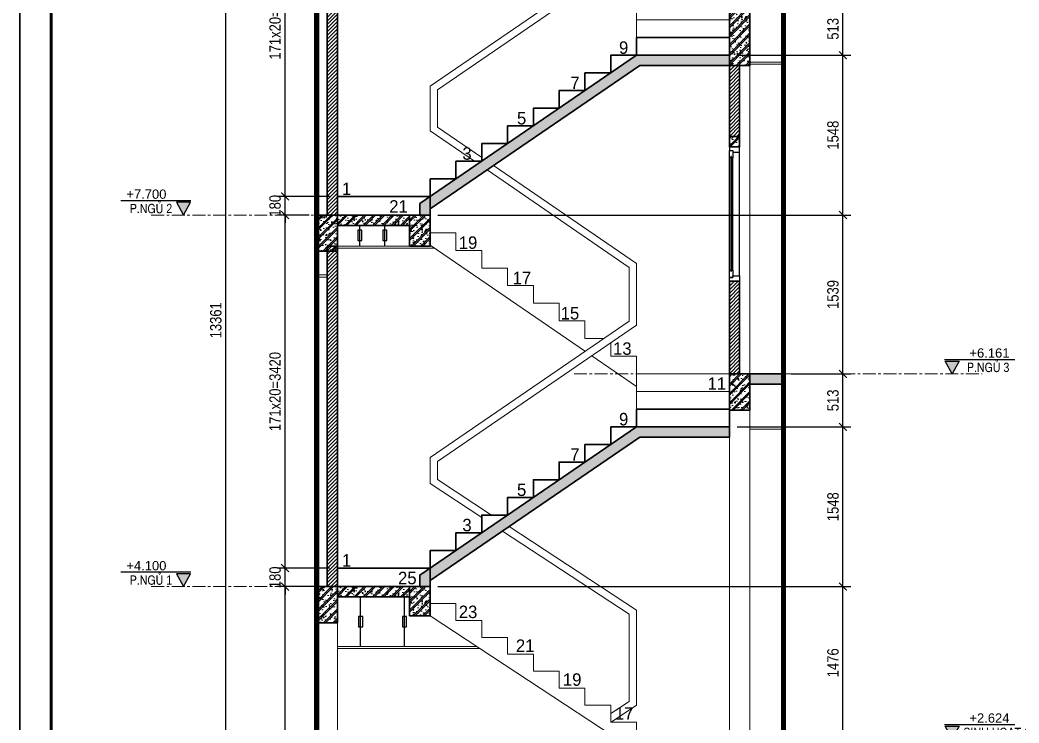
# Model space of a CAD drawing. Header units: inches. Extents: x 236662 to 497023, y -248575 to 81795.
# Drawn here: x 282445 to 292130, y -175732 to -168920 of the extents above; entities that cross this region are included whole.
import ezdxf
from ezdxf.enums import TextEntityAlignment as Align
from ezdxf.xclip import XClip

# ---------------------------------------------------------------- set-up
doc = ezdxf.new("R2010")
doc.units = ezdxf.units.IN
doc.header["$LTSCALE"] = 10
doc.header["$MEASUREMENT"] = 0
doc.linetypes.add('ACAD_ISO02W100', pattern=[15, 12, -3])
doc.linetypes.add('CENTER', pattern=[2, 1.25, -0.25, 0.25, -0.25])
for name, color, linetype, lineweight in [('02. HP_BE TONG', 1, 'Continuous', 35), ('03. HP_TUONG', 2, 'Continuous', 35), ('05. HP_TRUC', 251, 'CENTER', 5), ('06. HP_THAY 1', 134, 'Continuous', 15), ('06. HP_THAY 2', 147, 'Continuous', 13), ('09_HP_HATCH', 8, 'Continuous', 5), ('GHICHU', 7, 'Continuous', 9)]:
    doc.layers.add(name, color=color, linetype=linetype, lineweight=lineweight)
for name, color, linetype in [('04. HP_CUA', 153, 'Continuous'), ('07. HP_KY HIEU', 43, 'Continuous'), ('08. HP_DIM', 118, 'Continuous')]:
    doc.layers.add(name, color=color, linetype=linetype)
doc.layers.add('Tpl_Bound', color=1, linetype='Continuous', plot=False)
doc.styles.add('AVO', font='VAVOB.TTF')
doc.styles.add('BIM STANDARDS', font='VAVOB.TTF')
doc.styles.add('text2', font='VHELVCN.TTF')
doc.styles.add('VN-HELVE', font='VHELVEN.TTF')
doc.dimstyles.new('AL-100 (1-50)', dxfattribs={"dimscale": 0.5, "dimtxt": 220, "dimasz": 150, "dimexe": 150, "dimexo": 150, "dimgap": 80, "dimtad": 1, "dimdec": 0, "dimzin": 9, "dimtxsty": 'text2', "dimblk": 'ARCHTICK', "dimcen": 1, "dimdle": 150, "dimclrd": 256, "dimclre": 256, "dimclrt": 7, "dimadec": 0, "dimazin": 0, "dimtfac": 1, "dimtdec": 0, "dimtix": 1, "dimtmove": 2, "dimatfit": 3, "dimldrblk": 'ARCHTICK', "dimfxl": 1, "dimtolj": 1, "dimtzin": 0, "dimlwd": -1, "dimlwe": -1, "dimarcsym": 0})
pattern_1 = [(50, (-306918.48, 129359.265), (107.589027, -9.41282), [11.25, -123.75]), (355, (-306918.48, 129359.27), (-20.8127, 112.82882), [9, -99]), (100.4514, (-306909.52, 129358.48), (86.776407, 103.41593), [9.56103, -105.171317]), (46.1842, (-306918.48, 129389.27), (160.086157, -24.82785), [16.875, -185.625]), (96.6356, (-306905.14, 129387.2), (140.199406, 146.11768), [14.34154, -157.75695]), (351.1842, (-306918.48, 129389.27), (140.19929, 146.11779), [13.5, -148.5]), (21, (-306903.48, 129381.765), (89.536058, -60.392834), [11.25, -123.75]), (326, (-306903.48, 129381.77), (36.4973, 108.772507), [9, -99]), (71.4514, (-306896.02, 129376.73), (126.033394, 48.379575), [9.56103, -105.171317]), (37.5, (-306918.48, 129359.265), (1.8239783, 49.934078), [0, -97.8, 0, -100.5, 0, -99.375]), (7.5, (-306918.48, 129359.265), (39.460431, 59.161757), [0, -57.3, 0, -95.55, 0, -37.875]), (327.5, (-306951.93, 129359.265), (80.0733654, -3.383231), [0, -37.5, 0, -117, 0, -155.25]), (317.5, (-306966.93, 129359.265), (87.477925, 15.015747), [0, -48.75, 0, -77.7, 0, -110.25]), (45, (-306918.48, 129359.265), (-45.078057, 45.078057), []), (45, (-306918.48, 129377.64), (-45.078057, 45.078057), [])]

# ---------------------------------------------------------------- blocks, each defined once
blk = doc.blocks.new('KHUNG TEN A-3')
at = {"layer": '02. HP_BE TONG', "color": 1, "const_width": 0.5}
blk.add_lwpolyline([(15, 5), (415, 5), (415, 292), (15, 292)], close=True, dxfattribs=at)
at = {"layer": '06. HP_THAY 1'}
blk.add_lwpolyline([(0, 297), (420, 297), (420, 0), (0, 0)], close=True, dxfattribs=at)
at = {"layer": 'Defpoints'}
blk.add_lwpolyline([(0, 0), (420, 0), (420, 297), (0, 297)], close=True, dxfattribs=at)
blk = doc.blocks.new('ÁDASDASDWD')
at = {"layer": '09_HP_HATCH'}
h = blk.add_hatch(dxfattribs=at)
h.set_pattern_fill('CHAU-01', color=256, scale=15, pattern_type=2)
h.set_pattern_definition([(50, (-55376.965, -37444.2), (107.58903, -9.41282), [11.25, -123.75]), (355, (-55376.97, -37444.2), (-20.8127, 112.82882), [9, -99]), (100.4514, (-55368, -37444.99), (86.7764, 103.41593), [9.56103, -105.17132]), (46.1842, (-55376.97, -37414.2), (160.08616, -24.82785), [16.875, -185.625]), (96.6356, (-55363.62, -37416.27), (140.1994, 146.11768), [14.34154, -157.75695]), (351.1842, (-55376.97, -37414.2), (140.1993, 146.1178), [13.5, -148.5]), (21, (-55361.965, -37421.7), (89.53606, -60.39283), [11.25, -123.75]), (326, (-55361.97, -37421.7), (36.4973, 108.7725), [9, -99]), (71.4514, (-55354.5, -37426.73), (126.0334, 48.37957), [9.56103, -105.17132]), (37.5, (-55376.965, -37444.2), (1.823978, 49.934078), [0, -97.8, 0, -100.5, 0, -99.375]), (7.5, (-55376.965, -37444.2), (39.46043, 59.161757), [0, -57.3, 0, -95.55, 0, -37.875]), (327.5, (-55410.415, -37444.2), (80.073365, -3.38323), [0, -37.5, 0, -117, 0, -155.25]), (317.5, (-55425.415, -37444.2), (87.477925, 15.01575), [0, -48.75, 0, -77.7, 0, -110.25]), (45, (-55376.965, -37444.2), (-45.07806, 45.07806), []), (45, (-55376.965, -37425.827), (-45.07806, 45.07806), [])])
h.paths.add_polyline_path([(-100, -350), (100, -350), (100, 0), (-100, 0)])
at = {"layer": '02. HP_BE TONG'}
blk.add_lwpolyline([(-100, -350), (100, -350), (100, 0), (-100, 0)], close=True, dxfattribs=at)
blk = doc.blocks.new('*U333')
for p, q in [((0, 50), (0, 1250)), ((65, 105), (65, 1195)), ((100, 105), (100, 1195))]:
    blk.add_line(p, q)
for points in [[(65, 1250), (0, 1250), (0, 1300), (100, 1300), (100, 1265), (65, 1265)], [(65, 1265), (65, 1195), (78.5, 1195), (78.5, 1205), (86.5, 1205), (86.5, 1195), (100, 1195), (100, 1265)], [(78.5, 95), (78.5, 105), (65, 105), (65, 35), (100, 35), (100, 105), (86.5, 105), (86.5, 95)], [(65, 50), (0, 50), (0, 0), (100, 0), (100, 35), (65, 35)]]:
    blk.add_lwpolyline(points, close=True)
at = {"color": 8}
blk.add_lwpolyline([(86.5, 95), (78.5, 95), (78.5, 1205), (86.5, 1205)], close=True, dxfattribs=at)
blk = doc.blocks.new('MATCAT 1-1')
at = {"layer": '09_HP_HATCH'}
h = blk.add_hatch(dxfattribs=at)
h.set_pattern_fill('ANSI31', color=8, scale=200)
h.paths.add_polyline_path([(-10900, 11150), (-11000, 11150), (-11000, 7900), (-10900, 7900)])
h.paths.add_polyline_path([(-9400, 11150), (-9500, 11150), (-9500, 7900), (-9400, 7900)])
h.paths.add_polyline_path([(-10900, 7550), (-11000, 7550), (-11000, 4300), (-10900, 4300)])
h.paths.add_polyline_path([(-9400, 7600), (-9500, 7600), (-9500, 4300), (-9400, 4300)])
h = blk.add_hatch(dxfattribs=at)
h.set_pattern_fill('CHAU-01', color=256, scale=15, pattern_type=2)
h.set_pattern_definition([(50, (-60876.965, -27483.2), (107.58903, -9.41282), [11.25, -123.75]), (355, (-60876.97, -27483.2), (-20.8127, 112.82882), [9, -99]), (100.4514, (-60868, -27483.99), (86.7764, 103.41593), [9.56103, -105.17132]), (46.1842, (-60876.97, -27453.2), (160.08616, -24.82785), [16.875, -185.625]), (96.6356, (-60863.62, -27455.27), (140.1994, 146.11768), [14.34154, -157.75695]), (351.1842, (-60876.97, -27453.2), (140.1993, 146.1178), [13.5, -148.5]), (21, (-60861.965, -27460.7), (89.53606, -60.39283), [11.25, -123.75]), (326, (-60861.97, -27460.7), (36.4973, 108.7725), [9, -99]), (71.4514, (-60854.5, -27465.73), (126.0334, 48.37957), [9.56103, -105.17132]), (37.5, (-60876.965, -27483.2), (1.823978, 49.934078), [0, -97.8, 0, -100.5, 0, -99.375]), (7.5, (-60876.965, -27483.2), (39.46043, 59.161757), [0, -57.3, 0, -95.55, 0, -37.875]), (327.5, (-60910.415, -27483.2), (80.073365, -3.38323), [0, -37.5, 0, -117, 0, -155.25]), (317.5, (-60925.415, -27483.2), (87.477925, 15.01575), [0, -48.75, 0, -77.7, 0, -110.25]), (45, (-60876.965, -27483.2), (-45.07806, 45.07806), []), (45, (-60876.965, -27464.827), (-45.07806, 45.07806), [])])
h.paths.add_polyline_path([(-5600, 9348), (-5400, 9348), (-5400, 9961), (-5600, 9961)])
h = blk.add_hatch(dxfattribs=at)
h.set_pattern_fill('ANSI31', color=8, scale=200)
h.paths.add_polyline_path([(-5500, 9348), (-5600, 9348), (-5600, 8661), (-5500, 8661)])
h.paths.add_polyline_path([(-5500, 7261), (-5600, 7261), (-5600, 6361), (-5500, 6361)])
h.paths.add_polyline_path([(-1550, 9611), (-1650, 9611), (-1650, 6361), (-1550, 6361)])
h.paths.add_polyline_path([(0, 9611), (-150, 9611), (-150, 6361), (0, 6361)])
h = blk.add_hatch(dxfattribs=at)
h.set_pattern_fill('CHAU-01', color=256, scale=15, pattern_type=2)
h.set_pattern_definition(pattern_1)
h.paths.add_polyline_path([(-8600, 7900), (-8500, 7900), (-8500, 7958.8), (-6469.1, 9348), (-5600, 9348), (-5600, 9448), (-6500, 9448), (-8600, 8011.6)])
h = blk.add_hatch(dxfattribs=at)
h.set_pattern_fill('CHAU-01', color=256, scale=15, pattern_type=2)
h.set_pattern_definition([(50, (-113405.72, -74502.87), (107.58903, -9.41282), [11.25, -123.75]), (355, (-113405.72, -74502.87), (-20.8127, 112.82882), [9, -99]), (100.4514, (-113396.76, -74503.66), (86.77641, 103.41593), [9.56103, -105.17132]), (46.1842, (-113405.72, -74472.87), (160.08616, -24.82785), [16.875, -185.625]), (96.6356, (-113392.38, -74474.94), (140.1994, 146.11768), [14.34154, -157.75695]), (351.1842, (-113405.72, -74472.87), (140.1993, 146.1178), [13.5, -148.5]), (21, (-113390.72, -74480.37), (89.53606, -60.392834), [11.25, -123.75]), (326, (-113390.72, -74480.37), (36.4973, 108.77251), [9, -99]), (71.4514, (-113383.26, -74485.41), (126.033394, 48.379575), [9.56103, -105.17132]), (37.5, (-113405.72, -74502.873), (1.823978, 49.934078), [0, -97.8, 0, -100.5, 0, -99.375]), (7.5, (-113405.72, -74502.873), (39.46043, 59.161757), [0, -57.3, 0, -95.55, 0, -37.875]), (327.5, (-113439.17, -74502.873), (80.073365, -3.383231), [0, -37.5, 0, -117, 0, -155.25]), (317.5, (-113454.17, -74502.87), (87.477925, 15.015747), [0, -48.75, 0, -77.7, 0, -110.25]), (45, (-113405.72, -74502.87), (-45.078057, 45.078057), []), (45, (-113405.72, -74484.5), (-45.078057, 45.078057), [])])
h.paths.add_polyline_path([(-5500, 8661), (-5500, 8561), (-5600, 8561), (-5600, 8661)])
h = blk.add_hatch(dxfattribs=at)
h.set_pattern_fill('CHAU-01', color=256, scale=15, pattern_type=2)
h.set_pattern_definition([(50, (-149686.48, -71041.05), (107.589027, -9.41282), [11.25, -123.75]), (355, (-149686.48, -71041.05), (-20.8127, 112.82882), [9, -99]), (100.4514, (-149677.52, -71041.83), (86.77641, 103.41593), [9.56103, -105.17132]), (46.1842, (-149686.48, -71011.05), (160.08616, -24.82785), [16.875, -185.625]), (96.6356, (-149673.14, -71013.12), (140.1994, 146.11768), [14.34154, -157.75695]), (351.1842, (-149686.48, -71011.05), (140.1993, 146.11779), [13.5, -148.5]), (21, (-149671.48, -71018.55), (89.53606, -60.392834), [11.25, -123.75]), (326, (-149671.48, -71018.55), (36.4973, 108.77251), [9, -99]), (71.4514, (-149664.02, -71023.58), (126.033394, 48.379575), [9.56103, -105.17132]), (37.5, (-149686.483, -71041.05), (1.823978, 49.934078), [0, -97.8, 0, -100.5, 0, -99.375]), (7.5, (-149686.483, -71041.05), (39.46043, 59.161757), [0, -57.3, 0, -95.55, 0, -37.875]), (327.5, (-149719.933, -71041.05), (80.073365, -3.383231), [0, -37.5, 0, -117, 0, -155.25]), (317.5, (-149734.93, -71041.05), (87.477925, 15.015747), [0, -48.75, 0, -77.7, 0, -110.25]), (45, (-149686.483, -71041.05), (-45.078057, 45.078057), []), (45, (-149686.483, -71022.674), (-45.078057, 45.078057), [])])
h.paths.add_polyline_path([(-9400, 7900), (-9400, 7800), (-8700, 7800), (-8700, 7900)])
h = blk.add_hatch(dxfattribs=at)
h.set_pattern_fill('CHAU-01', color=256, scale=15, pattern_type=2)
h.set_pattern_definition([(50, (-63976.965, -29544.2), (107.58903, -9.41282), [11.25, -123.75]), (355, (-63976.97, -29544.2), (-20.8127, 112.82882), [9, -99]), (100.4514, (-63968, -29544.99), (86.7764, 103.41593), [9.56103, -105.17132]), (46.1842, (-63976.97, -29514.2), (160.08616, -24.82785), [16.875, -185.625]), (96.6356, (-63963.62, -29516.27), (140.1994, 146.11768), [14.34154, -157.75695]), (351.1842, (-63976.97, -29514.2), (140.1993, 146.1178), [13.5, -148.5]), (21, (-63961.965, -29521.7), (89.53606, -60.39283), [11.25, -123.75]), (326, (-63961.97, -29521.7), (36.4973, 108.7725), [9, -99]), (71.4514, (-63954.5, -29526.73), (126.0334, 48.37957), [9.56103, -105.17132]), (37.5, (-63976.965, -29544.2), (1.823978, 49.934078), [0, -97.8, 0, -100.5, 0, -99.375]), (7.5, (-63976.965, -29544.2), (39.46043, 59.161757), [0, -57.3, 0, -95.55, 0, -37.875]), (327.5, (-64010.415, -29544.2), (80.073365, -3.38323), [0, -37.5, 0, -117, 0, -155.25]), (317.5, (-64025.415, -29544.2), (87.477925, 15.01575), [0, -48.75, 0, -77.7, 0, -110.25]), (45, (-63976.965, -29544.2), (-45.07806, 45.07806), []), (45, (-63976.965, -29525.827), (-45.07806, 45.07806), [])])
h.paths.add_polyline_path([(-8700, 7600), (-8500, 7600), (-8500, 7900), (-8700, 7900)])
h = blk.add_hatch(dxfattribs=at)
h.set_pattern_fill('CHAU-01', color=256, scale=15, pattern_type=2)
h.set_pattern_definition([(50, (-150586.48, -71291.05), (107.589027, -9.41282), [11.25, -123.75]), (355, (-150586.48, -71291.05), (-20.8127, 112.82882), [9, -99]), (100.4514, (-150577.52, -71291.83), (86.77641, 103.41593), [9.56103, -105.17132]), (46.1842, (-150586.48, -71261.05), (160.08616, -24.82785), [16.875, -185.625]), (96.6356, (-150573.14, -71263.12), (140.1994, 146.11768), [14.34154, -157.75695]), (351.1842, (-150586.48, -71261.05), (140.1993, 146.11779), [13.5, -148.5]), (21, (-150571.48, -71268.55), (89.53606, -60.392834), [11.25, -123.75]), (326, (-150571.48, -71268.55), (36.4973, 108.77251), [9, -99]), (71.4514, (-150564.02, -71273.58), (126.033394, 48.379575), [9.56103, -105.17132]), (37.5, (-150586.483, -71291.05), (1.823978, 49.934078), [0, -97.8, 0, -100.5, 0, -99.375]), (7.5, (-150586.483, -71291.05), (39.46043, 59.161757), [0, -57.3, 0, -95.55, 0, -37.875]), (327.5, (-150619.933, -71291.05), (80.073365, -3.383231), [0, -37.5, 0, -117, 0, -155.25]), (317.5, (-150634.93, -71291.05), (87.477925, 15.015747), [0, -48.75, 0, -77.7, 0, -110.25]), (45, (-150586.483, -71291.05), (-45.078057, 45.078057), []), (45, (-150586.483, -71272.674), (-45.078057, 45.078057), [])])
h.paths.add_polyline_path([(-10900, 7650), (-10900, 7550), (-9600, 7550), (-9600, 7650)])
h = blk.add_hatch(dxfattribs=at)
h.set_pattern_fill('CHAU-01', color=256, scale=15, pattern_type=2)
h.set_pattern_definition([(50, (0, 0), (107.589, -9.4128), [11.25, -123.75]), (355, (0, 0), (-20.8127, 112.8288), [9, -99]), (100.4514, (8.97, -0.78), (86.7764, 103.4159), [9.561, -105.1713]), (46.1842, (0, 30), (160.0862, -24.8279), [16.875, -185.625]), (96.6356, (13.34, 27.93), (140.1994, 146.1177), [14.3415, -157.757]), (351.1842, (0, 30), (140.1993, 146.1178), [13.5, -148.5]), (21, (15, 22.5), (89.5361, -60.3928), [11.25, -123.75]), (326, (15, 22.5), (36.4973, 108.7725), [9, -99]), (71.4514, (22.46, 17.47), (126.0334, 48.3796), [9.561, -105.1713]), (37.5, (0, 0), (1.82398, 49.93408), [0, -97.8, 0, -100.5, 0, -99.375]), (7.5, (0, 0), (39.46043, 59.16176), [0, -57.3, 0, -95.55, 0, -37.875]), (327.5, (-33.45, 0), (80.07337, -3.38323), [0, -37.5, 0, -117, 0, -155.25]), (317.5, (-48.45, 0), (87.4779, 15.01575), [0, -48.75, 0, -77.7, 0, -110.25]), (45, (0, 0), (-45.07806, 45.07806), []), (45, (0, 18.375), (-45.07806, 45.07806), [])])
h.paths.add_polyline_path([(-5400, 6361), (-5400, 6261), (-1750, 6261), (-1750, 6361)])
h = blk.add_hatch(dxfattribs=at)
h.set_pattern_fill('CHAU-01', color=256, scale=15, pattern_type=2)
h.set_pattern_definition(pattern_1)
h.paths.add_polyline_path([(-8600, 4300), (-8500, 4300), (-8500, 4358.8), (-6469.1, 5748), (-5600, 5748), (-5600, 5848), (-6500, 5848), (-8600, 4411.6)])
h = blk.add_hatch(dxfattribs=at)
h.set_pattern_fill('CHAU-01', color=256, scale=15, pattern_type=2)
h.set_pattern_definition([(50, (-149686.48, -74641.05), (107.589027, -9.41282), [11.25, -123.75]), (355, (-149686.48, -74641.05), (-20.8127, 112.82882), [9, -99]), (100.4514, (-149677.52, -74641.83), (86.77641, 103.41593), [9.56103, -105.17132]), (46.1842, (-149686.48, -74611.05), (160.08616, -24.82785), [16.875, -185.625]), (96.6356, (-149673.14, -74613.12), (140.1994, 146.11768), [14.34154, -157.75695]), (351.1842, (-149686.48, -74611.05), (140.1993, 146.11779), [13.5, -148.5]), (21, (-149671.48, -74618.55), (89.53606, -60.392834), [11.25, -123.75]), (326, (-149671.48, -74618.55), (36.4973, 108.77251), [9, -99]), (71.4514, (-149664.02, -74623.58), (126.033394, 48.379575), [9.56103, -105.17132]), (37.5, (-149686.483, -74641.05), (1.823978, 49.934078), [0, -97.8, 0, -100.5, 0, -99.375]), (7.5, (-149686.483, -74641.05), (39.46043, 59.161757), [0, -57.3, 0, -95.55, 0, -37.875]), (327.5, (-149719.933, -74641.05), (80.073365, -3.383231), [0, -37.5, 0, -117, 0, -155.25]), (317.5, (-149734.93, -74641.05), (87.477925, 15.015747), [0, -48.75, 0, -77.7, 0, -110.25]), (45, (-149686.483, -74641.05), (-45.078057, 45.078057), []), (45, (-149686.483, -74622.674), (-45.078057, 45.078057), [])])
h.paths.add_polyline_path([(-9400, 4300), (-9400, 4200), (-8700, 4200), (-8700, 4300)])
h = blk.add_hatch(dxfattribs=at)
h.set_pattern_fill('CHAU-01', color=256, scale=15, pattern_type=2)
h.set_pattern_definition([(50, (-63976.965, -33144.2), (107.58903, -9.41282), [11.25, -123.75]), (355, (-63976.97, -33144.2), (-20.8127, 112.82882), [9, -99]), (100.4514, (-63968, -33144.99), (86.7764, 103.41593), [9.56103, -105.17132]), (46.1842, (-63976.97, -33114.2), (160.08616, -24.82785), [16.875, -185.625]), (96.6356, (-63963.62, -33116.27), (140.1994, 146.11768), [14.34154, -157.75695]), (351.1842, (-63976.97, -33114.2), (140.1993, 146.1178), [13.5, -148.5]), (21, (-63961.965, -33121.7), (89.53606, -60.39283), [11.25, -123.75]), (326, (-63961.97, -33121.7), (36.4973, 108.7725), [9, -99]), (71.4514, (-63954.5, -33126.73), (126.0334, 48.37957), [9.56103, -105.17132]), (37.5, (-63976.965, -33144.2), (1.823978, 49.934078), [0, -97.8, 0, -100.5, 0, -99.375]), (7.5, (-63976.965, -33144.2), (39.46043, 59.161757), [0, -57.3, 0, -95.55, 0, -37.875]), (327.5, (-64010.415, -33144.2), (80.073365, -3.38323), [0, -37.5, 0, -117, 0, -155.25]), (317.5, (-64025.415, -33144.2), (87.477925, 15.01575), [0, -48.75, 0, -77.7, 0, -110.25]), (45, (-63976.965, -33144.2), (-45.07806, 45.07806), []), (45, (-63976.965, -33125.827), (-45.07806, 45.07806), [])])
h.paths.add_polyline_path([(-8700, 4016.4), (-8500, 4016.4), (-8500, 4300), (-8700, 4300)])
h = blk.add_hatch(dxfattribs=at)
h.set_pattern_fill('CHAU-01', color=256, scale=15, pattern_type=2)
h.set_pattern_definition([(50, (-150586.48, -74891.05), (107.589027, -9.41282), [11.25, -123.75]), (355, (-150586.48, -74891.05), (-20.8127, 112.82882), [9, -99]), (100.4514, (-150577.52, -74891.83), (86.77641, 103.41593), [9.56103, -105.17132]), (46.1842, (-150586.48, -74861.05), (160.08616, -24.82785), [16.875, -185.625]), (96.6356, (-150573.14, -74863.12), (140.1994, 146.11768), [14.34154, -157.75695]), (351.1842, (-150586.48, -74861.05), (140.1993, 146.11779), [13.5, -148.5]), (21, (-150571.48, -74868.55), (89.53606, -60.392834), [11.25, -123.75]), (326, (-150571.48, -74868.55), (36.4973, 108.77251), [9, -99]), (71.4514, (-150564.02, -74873.58), (126.033394, 48.379575), [9.56103, -105.17132]), (37.5, (-150586.483, -74891.05), (1.823978, 49.934078), [0, -97.8, 0, -100.5, 0, -99.375]), (7.5, (-150586.483, -74891.05), (39.46043, 59.161757), [0, -57.3, 0, -95.55, 0, -37.875]), (327.5, (-150619.933, -74891.05), (80.073365, -3.383231), [0, -37.5, 0, -117, 0, -155.25]), (317.5, (-150634.93, -74891.05), (87.477925, 15.015747), [0, -48.75, 0, -77.7, 0, -110.25]), (45, (-150586.483, -74891.05), (-45.078057, 45.078057), []), (45, (-150586.483, -74872.674), (-45.078057, 45.078057), [])])
h.paths.add_polyline_path([(-10900, 4050), (-10900, 3950), (-9600, 3950), (-9600, 4050)])
at = {"layer": '02. HP_BE TONG'}
for points in [[(-5600, 9348), (-5400, 9348), (-5400, 9961), (-5600, 9961)], [(-5500, 8661), (-5500, 8561), (-5600, 8561), (-5600, 8661)], [(-9400, 7900), (-9400, 7800), (-8700, 7800), (-8700, 7900)], [(-8700, 7600), (-8500, 7600), (-8500, 7900), (-8700, 7900)], [(-10900, 7650), (-10900, 7550), (-9600, 7550), (-9600, 7650)], [(-5400, 6361), (-5400, 6261), (-1750, 6261), (-1750, 6361)], [(-9400, 4300), (-9400, 4200), (-8700, 4200), (-8700, 4300)], [(-8700, 4016.4), (-8500, 4016.4), (-8500, 4300), (-8700, 4300)], [(-10900, 4050), (-10900, 3950), (-9600, 3950), (-9600, 4050)]]:
    blk.add_lwpolyline(points, close=True, dxfattribs=at)
for points in [[(-8600, 7900), (-8500, 7900), (-8500, 7958.8), (-6469.1, 9348), (-5600, 9348), (-5600, 9448), (-6500, 9448), (-8600, 8011.6), (-8600, 7900)], [(-8600, 4300), (-8500, 4300), (-8500, 4358.8), (-6469.1, 5748), (-5600, 5748), (-5600, 5848), (-6500, 5848), (-8600, 4411.6), (-8600, 4300)]]:
    blk.add_lwpolyline(points, dxfattribs=at)
at = {"layer": '03. HP_TUONG'}
for points in [[(-9500, 11150), (-9400, 11150), (-9400, 7900), (-9500, 7900)], [(-6500, 9619), (-5600, 9619), (-5600, 9448), (-6500, 9448)], [(-5600, 8661), (-5500, 8661), (-5500, 9348), (-5600, 9348)], [(-9400, 7900), (-8500, 7900), (-8500, 8080), (-9400, 8080)], [(-9500, 7600), (-9400, 7600), (-9400, 4300), (-9500, 4300)], [(-5600, 6361), (-5500, 6361), (-5500, 7261), (-5600, 7261)], [(-6500, 6019), (-5600, 6019), (-5600, 5848), (-6500, 5848)], [(-9400, 4300), (-8500, 4300), (-8500, 4480), (-9400, 4480)]]:
    blk.add_lwpolyline(points, close=True, dxfattribs=at)
for points in [[(-8500, 8080), (-8500, 8251), (-8250, 8251), (-8250, 8422), (-8000, 8422), (-8000, 8593), (-7750, 8593), (-7750, 8764), (-7500, 8764), (-7500, 8935), (-7250, 8935), (-7250, 9106), (-7000, 9106), (-7000, 9277), (-6750, 9277), (-6750, 9448), (-6500, 9448)], [(-8500, 4480), (-8500, 4651), (-8250, 4651), (-8250, 4822), (-8000, 4822), (-8000, 4993), (-7750, 4993), (-7750, 5164), (-7500, 5164), (-7500, 5335), (-7250, 5335), (-7250, 5506), (-7000, 5506), (-7000, 5677), (-6750, 5677), (-6750, 5848), (-6500, 5848)]]:
    blk.add_lwpolyline(points, dxfattribs=at)
at = {"layer": '06. HP_THAY 1'}
for p, q in [((-8500, 9150.3), (-6570, 10470.4)), ((-8430, 9113.4), (-6500, 10433.5)), ((-8430, 9113.4), (-6500, 10433.5)), ((-5400, 9361), (-5400, 6361)), ((-8500, 8715.8), (-8500, 9150.3)), ((-8430, 8752.7), (-8430, 9113.4)), ((-8000, 8458.1), (-8430, 8752.7)), ((-8071.2, 8422), (-8500, 8715.8)), ((-6570, 7393.5), (-7947.1, 8337)), ((-6500, 7430.4), (-7885.2, 8379.4)), ((-6570, 6870.4), (-6570, 7393.5)), ((-6500, 6833.5), (-6500, 7430.4)), ((-8500, 5550.3), (-6570, 6870.4)), ((-8430, 5513.4), (-6500, 6833.5)), ((-8500, 5299.1), (-8500, 5550.3)), ((-8430, 5336.9), (-8430, 5513.4)), ((-7905.8, 4993), (-8430, 5336.9)), ((-8000, 4971.1), (-8500, 5299.1)), ((-6500, 4070.8), (-7735.8, 4881.5)), ((-6570, 4033), (-7798.3, 4838.8)), ((-6500, 3150), (-6500, 4070.8)), ((-6500, 2704.4), (-8500, 4016.4)), ((-6570, 3187.8), (-6570, 4033)), ((-6750, 3069.7), (-6570, 3187.8)), ((-6747, 2988), (-6500, 3150))]:
    blk.add_line(p, q, dxfattribs=at)
for points in [[(-6500, 9790), (-6500, 9961), (-5600, 9961)], [(-6500, 9619), (-6500, 9790), (-5600, 9790)], [(-6814.8, 6703), (-7000, 6703), (-7000, 6874), (-7250, 6874), (-7250, 7045), (-7500, 7045), (-7500, 7216), (-7750, 7216), (-7750, 7387), (-8000, 7387), (-8000, 7558), (-8250, 7558), (-8250, 7729), (-8500, 7729), (-8500, 7607.8), (-6996, 6579.1)], [(-6934, 6536.7), (-6500, 6239.8), (-6500, 6532), (-6750, 6532), (-6750, 6662.5)], [(-6500, 6190), (-6500, 6361), (-5600, 6361)], [(-6500, 6019), (-6500, 6190), (-5600, 6190)], [(-8250, 3972), (-8250, 4136), (-8500, 4136)], [(-8000, 3808), (-8000, 3972), (-8250, 3972)], [(-7750, 3644), (-7750, 3808), (-8000, 3808)], [(-7500, 3480), (-7500, 3644), (-7750, 3644)], [(-7250, 3316), (-7250, 3480), (-7500, 3480)], [(-7000, 3152), (-7000, 3316), (-7250, 3316)], [(-6750, 2988), (-6750, 3152), (-7000, 3152)], [(-6500, 2824), (-6500, 2988), (-6750, 2988)]]:
    blk.add_lwpolyline(points, dxfattribs=at)
for points in [[(-5500, 8561), (-5600, 8561), (-5600, 7261), (-5500, 7261)], [(-5400, 6011), (-5600, 6011), (-5600, 2824), (-5400, 2824)], [(-9600, 3950), (-9400, 3950), (-9400, 200), (-9600, 200)]]:
    blk.add_lwpolyline(points, close=True, dxfattribs=at)
at = {"layer": '06. HP_THAY 2'}
for points in [[(-5400, 9361), (-1650, 9361), (-1650, 9381), (-5400, 9381)], [(-9400, 7580), (-8459.3, 7580), (-8488.5, 7600), (-9400, 7600)], [(-10900, 7299.7), (-9500, 7299.7), (-9500, 7319.7), (-10900, 7319.7)], [(-5400, 5824), (-150, 5824), (-150, 5844), (-5400, 5844)], [(-8017.3, 3699.7), (-9400, 3699.7), (-9400, 3719.7), (-8047.8, 3719.7)]]:
    blk.add_lwpolyline(points, close=True, dxfattribs=at)
at = {"layer": '07. HP_KY HIEU'}
for p, q in [((-9181.6, 7600), (-9181.6, 7800)), ((-8939, 7600), (-8939, 7800)), ((-9174.5, 3719.7), (-9174.5, 4200)), ((-8749.3, 3719.7), (-8749.3, 4200))]:
    blk.add_line(p, q, dxfattribs=at)
for points in [[(-9201.6, 7654.4), (-9161.6, 7654.4), (-9161.6, 7754.4), (-9201.6, 7754.4)], [(-8959, 7654.4), (-8919, 7654.4), (-8919, 7754.4), (-8959, 7754.4)], [(-9194.5, 3909.9), (-9154.5, 3909.9), (-9154.5, 4009.9), (-9194.5, 4009.9)], [(-8769.3, 3909.9), (-8729.3, 3909.9), (-8729.3, 4009.9), (-8769.3, 4009.9)]]:
    blk.add_lwpolyline(points, close=True, dxfattribs=at)
at = {"layer": '04. HP_CUA', "xscale": -1}
blk.add_blockref('*U333', (-5500, 7261), dxfattribs=at)
at = {"layer": '06. HP_THAY 1'}
for p in [(-9500, 7900), (-5500, 6361), (-9500, 4300)]:
    blk.add_blockref('ÁDASDASDWD', p, dxfattribs=at)
at = {"layer": 'GHICHU', "color": 0, "linetype": 'Continuous', "style": 'AVO'}
for s, p in [('9', (-6669.5, 9462)), ('7', (-7141.3, 9120)), ('5', (-7658.8, 8778)), ('3', (-8188.1, 8436)), ('1', (-9355.7, 8094)), ('21', (-8897.2, 7923)), ('19', (-8223.2, 7572)), ('17', (-7701.2, 7230)), ('15', (-7235.4, 6888)), ('13', (-6727.7, 6546)), ('11', (-5811.1, 6206.7)), ('9', (-6669.5, 5862)), ('7', (-7141.3, 5520)), ('5', (-7658.8, 5178)), ('3', (-8188.1, 4836)), ('1', (-9355.7, 4494)), ('25', (-8811.9, 4323)), ('23', (-8223.1, 3995)), ('21', (-7669.3, 3667)), ('19', (-7213.7, 3339)), ('17', (-6708.5, 3011))]:
    blk.add_text(s, height=121, dxfattribs=at).set_placement(p)
blk = doc.blocks.new('_ArchTick')
at = {"color": 0, "linetype": 'ByBlock', "const_width": 0.15}
blk.add_lwpolyline([(-0.5, -0.5), (0.5, 0.5)], dxfattribs=at)
blk = doc.blocks.new('*D461')
at = {"layer": '08. HP_DIM', "transparency": 16777216}
for p, q in [((286346.5, -174410.2), (284939, -174410.2)), ((285014, -178585.2), (285014, -174335.2)), ((285446.5, -178510.2), (284939, -178510.2))]:
    blk.add_line(p, q, dxfattribs=at)
at = {"layer": 'Defpoints', "color": 0, "transparency": 16777216}
for p in [(285014, -174410.2), (286421.5, -174410.2), (285521.5, -178510.2)]:
    blk.add_point(p, dxfattribs=at)
at = {"layer": '08. HP_DIM', "transparency": 16777216, "xscale": 75, "yscale": 75, "zscale": 75}
for p, rotation in [((285014, -174410.2), 90), ((285014, -178510.2), 270)]:
    blk.add_blockref('_ArchTick', p, dxfattribs=dict(at, rotation=rotation))
at = {"layer": '08. HP_DIM', "color": 7, "transparency": 16777216, "insert": (284917.9, -176460.2), "char_height": 110, "attachment_point": 5, "rotation": 90, "style": 'text2'}
blk.add_mtext('\\A1;164x25=4100', dxfattribs=at)
blk = doc.blocks.new('*D462')
at = {"layer": '08. HP_DIM', "transparency": 16777216}
for p, q in [((285446.5, -174230.2), (284939, -174230.2)), ((285014, -174230.2), (285014, -174155.2)), ((285014, -174410.2), (285014, -174230.2)), ((286346.5, -174410.2), (284939, -174410.2)), ((285014, -174410.2), (285014, -174485.2))]:
    blk.add_line(p, q, dxfattribs=at)
at = {"layer": 'Defpoints', "color": 0, "transparency": 16777216}
for p in [(285014, -174230.2), (285521.5, -174230.2), (286421.5, -174410.2)]:
    blk.add_point(p, dxfattribs=at)
at = {"layer": '08. HP_DIM', "transparency": 16777216, "xscale": 75, "yscale": 75, "zscale": 75}
for p, rotation in [((285014, -174230.2), 270), ((285014, -174410.2), 90)]:
    blk.add_blockref('_ArchTick', p, dxfattribs=dict(at, rotation=rotation))
at = {"layer": '08. HP_DIM', "color": 7, "transparency": 16777216, "insert": (284917.9, -174320.2), "char_height": 110, "attachment_point": 5, "rotation": 90, "style": 'text2'}
blk.add_mtext('\\A1;180', dxfattribs=at)
blk = doc.blocks.new('*D463')
at = {"layer": '08. HP_DIM', "transparency": 16777216}
for p, q in [((285014, -174305.2), (285014, -170735.2)), ((285246.5, -170810.2), (284939, -170810.2)), ((285446.5, -174230.2), (284939, -174230.2))]:
    blk.add_line(p, q, dxfattribs=at)
at = {"layer": 'Defpoints', "color": 0, "transparency": 16777216}
for p in [(285014, -170810.2), (285321.5, -170810.2), (285521.5, -174230.2)]:
    blk.add_point(p, dxfattribs=at)
at = {"layer": '08. HP_DIM', "transparency": 16777216, "xscale": 75, "yscale": 75, "zscale": 75}
for p, rotation in [((285014, -170810.2), 90), ((285014, -174230.2), 270)]:
    blk.add_blockref('_ArchTick', p, dxfattribs=dict(at, rotation=rotation))
at = {"layer": '08. HP_DIM', "color": 7, "transparency": 16777216, "insert": (284917.9, -172520.2), "char_height": 110, "attachment_point": 5, "rotation": 90, "style": 'text2'}
blk.add_mtext('\\A1;171x20=3420', dxfattribs=at)
blk = doc.blocks.new('*D464')
at = {"layer": '08. HP_DIM', "transparency": 16777216}
for p, q in [((285014, -170630.2), (285014, -170555.2)), ((285446.5, -170630.2), (284939, -170630.2)), ((285014, -170810.2), (285014, -170630.2)), ((285246.5, -170810.2), (284939, -170810.2)), ((285014, -170810.2), (285014, -170885.2))]:
    blk.add_line(p, q, dxfattribs=at)
at = {"layer": 'Defpoints', "color": 0, "transparency": 16777216}
for p in [(285014, -170630.2), (285521.5, -170630.2), (285321.5, -170810.2)]:
    blk.add_point(p, dxfattribs=at)
at = {"layer": '08. HP_DIM', "transparency": 16777216, "xscale": 75, "yscale": 75, "zscale": 75}
for p, rotation in [((285014, -170630.2), 270), ((285014, -170810.2), 90)]:
    blk.add_blockref('_ArchTick', p, dxfattribs=dict(at, rotation=rotation))
at = {"layer": '08. HP_DIM', "color": 7, "transparency": 16777216, "insert": (284917.9, -170720.2), "char_height": 110, "attachment_point": 5, "rotation": 90, "style": 'text2'}
blk.add_mtext('\\A1;180', dxfattribs=at)
blk = doc.blocks.new('*D465')
at = {"layer": '08. HP_DIM', "transparency": 16777216}
for p, q in [((285014, -170705.2), (285014, -167135.2)), ((285246.5, -167210.2), (284939, -167210.2)), ((285446.5, -170630.2), (284939, -170630.2))]:
    blk.add_line(p, q, dxfattribs=at)
at = {"layer": 'Defpoints', "color": 0, "transparency": 16777216}
for p in [(285014, -167210.2), (285321.5, -167210.2), (285521.5, -170630.2)]:
    blk.add_point(p, dxfattribs=at)
at = {"layer": '08. HP_DIM', "transparency": 16777216, "xscale": 75, "yscale": 75, "zscale": 75}
for p, rotation in [((285014, -167210.2), 90), ((285014, -170630.2), 270)]:
    blk.add_blockref('_ArchTick', p, dxfattribs=dict(at, rotation=rotation))
at = {"layer": '08. HP_DIM', "color": 7, "transparency": 16777216, "insert": (284917.9, -168920.2), "char_height": 110, "attachment_point": 5, "rotation": 90, "style": 'text2'}
blk.add_mtext('\\A1;171x20=3420', dxfattribs=at)
blk = doc.blocks.new('*D468')
at = {"layer": '08. HP_DIM', "transparency": 16777216}
for p, q in [((284439.5, -178585.2), (284439.5, -165074.2)), ((285246.5, -165149.2), (284364.5, -165149.2)), ((285246.5, -178510.2), (284364.5, -178510.2))]:
    blk.add_line(p, q, dxfattribs=at)
at = {"layer": 'Defpoints', "color": 0, "transparency": 16777216}
for p in [(284439.5, -165149.2), (285321.5, -165149.2), (285321.5, -178510.2)]:
    blk.add_point(p, dxfattribs=at)
at = {"layer": '08. HP_DIM', "transparency": 16777216, "xscale": 75, "yscale": 75, "zscale": 75}
for p, rotation in [((284439.5, -165149.2), 90), ((284439.5, -178510.2), 270)]:
    blk.add_blockref('_ArchTick', p, dxfattribs=dict(at, rotation=rotation))
at = {"layer": '08. HP_DIM', "color": 7, "transparency": 16777216, "insert": (284343.3, -171829.7), "char_height": 110, "attachment_point": 5, "rotation": 90, "style": 'text2'}
blk.add_mtext('\\A1;13361', dxfattribs=at)
blk = doc.blocks.new('*D471')
at = {"layer": '08. HP_DIM', "transparency": 16777216}
for p, q in [((286496.5, -174410.2), (290497.7, -174410.2)), ((290422.7, -175961.2), (290422.7, -174335.2)), ((289596.5, -175886.2), (290497.7, -175886.2))]:
    blk.add_line(p, q, dxfattribs=at)
at = {"layer": 'Defpoints', "color": 0, "transparency": 16777216}
for p in [(286421.5, -174410.2), (290422.7, -174410.2), (289521.5, -175886.2)]:
    blk.add_point(p, dxfattribs=at)
at = {"layer": '08. HP_DIM', "transparency": 16777216, "xscale": 75, "yscale": 75, "zscale": 75}
for p, rotation in [((290422.7, -174410.2), 90), ((290422.7, -175886.2), 270)]:
    blk.add_blockref('_ArchTick', p, dxfattribs=dict(at, rotation=rotation))
at = {"layer": '08. HP_DIM', "color": 7, "transparency": 16777216, "insert": (290326.5, -175148.2), "char_height": 110, "attachment_point": 5, "rotation": 90, "style": 'text2'}
blk.add_mtext('\\A1;1476', dxfattribs=at)
blk = doc.blocks.new('*D472')
at = {"layer": '08. HP_DIM', "transparency": 16777216}
for p, q in [((289396.5, -172862.2), (290497.7, -172862.2)), ((290422.7, -174485.2), (290422.7, -172787.2)), ((286496.5, -174410.2), (290497.7, -174410.2))]:
    blk.add_line(p, q, dxfattribs=at)
at = {"layer": 'Defpoints', "color": 0, "transparency": 16777216}
for p in [(289321.5, -172862.2), (290422.7, -172862.2), (286421.5, -174410.2)]:
    blk.add_point(p, dxfattribs=at)
at = {"layer": '08. HP_DIM', "transparency": 16777216, "xscale": 75, "yscale": 75, "zscale": 75}
for p, rotation in [((290422.7, -172862.2), 90), ((290422.7, -174410.2), 270)]:
    blk.add_blockref('_ArchTick', p, dxfattribs=dict(at, rotation=rotation))
at = {"layer": '08. HP_DIM', "color": 7, "transparency": 16777216, "insert": (290326.5, -173636.2), "char_height": 110, "attachment_point": 5, "rotation": 90, "style": 'text2'}
blk.add_mtext('\\A1;1548', dxfattribs=at)
blk = doc.blocks.new('*D473')
at = {"layer": '08. HP_DIM', "transparency": 16777216}
for p, q in [((290422.7, -172937.2), (290422.7, -172274.2)), ((289921, -172349.2), (290497.7, -172349.2)), ((289396.5, -172862.2), (290497.7, -172862.2))]:
    blk.add_line(p, q, dxfattribs=at)
at = {"layer": 'Defpoints', "color": 0, "transparency": 16777216}
for p in [(289846, -172349.2), (290422.7, -172349.2), (289321.5, -172862.2)]:
    blk.add_point(p, dxfattribs=at)
at = {"layer": '08. HP_DIM', "transparency": 16777216, "xscale": 75, "yscale": 75, "zscale": 75}
for p, rotation in [((290422.7, -172349.2), 90), ((290422.7, -172862.2), 270)]:
    blk.add_blockref('_ArchTick', p, dxfattribs=dict(at, rotation=rotation))
at = {"layer": '08. HP_DIM', "color": 7, "transparency": 16777216, "insert": (290326.5, -172605.7), "char_height": 110, "attachment_point": 5, "rotation": 90, "style": 'text2'}
blk.add_mtext('\\A1;513', dxfattribs=at)
blk = doc.blocks.new('*D474')
at = {"layer": '08. HP_DIM', "transparency": 16777216}
for p, q in [((290422.7, -172424.2), (290422.7, -170735.2)), ((286496.5, -170810.2), (290497.7, -170810.2)), ((289921, -172349.2), (290497.7, -172349.2))]:
    blk.add_line(p, q, dxfattribs=at)
at = {"layer": 'Defpoints', "color": 0, "transparency": 16777216}
for p in [(286421.5, -170810.2), (290422.7, -170810.2), (289846, -172349.2)]:
    blk.add_point(p, dxfattribs=at)
at = {"layer": '08. HP_DIM', "transparency": 16777216, "xscale": 75, "yscale": 75, "zscale": 75}
for p, rotation in [((290422.7, -170810.2), 90), ((290422.7, -172349.2), 270)]:
    blk.add_blockref('_ArchTick', p, dxfattribs=dict(at, rotation=rotation))
at = {"layer": '08. HP_DIM', "color": 7, "transparency": 16777216, "insert": (290326.5, -171579.7), "char_height": 110, "attachment_point": 5, "rotation": 90, "style": 'text2'}
blk.add_mtext('\\A1;1539', dxfattribs=at)
blk = doc.blocks.new('*D475')
at = {"layer": '08. HP_DIM', "transparency": 16777216}
for p, q in [((290422.7, -170885.2), (290422.7, -169187.2)), ((289396.5, -169262.2), (290497.7, -169262.2)), ((286496.5, -170810.2), (290497.7, -170810.2))]:
    blk.add_line(p, q, dxfattribs=at)
at = {"layer": 'Defpoints', "color": 0, "transparency": 16777216}
for p in [(289321.5, -169262.2), (290422.7, -169262.2), (286421.5, -170810.2)]:
    blk.add_point(p, dxfattribs=at)
at = {"layer": '08. HP_DIM', "transparency": 16777216, "xscale": 75, "yscale": 75, "zscale": 75}
for p, rotation in [((290422.7, -169262.2), 90), ((290422.7, -170810.2), 270)]:
    blk.add_blockref('_ArchTick', p, dxfattribs=dict(at, rotation=rotation))
at = {"layer": '08. HP_DIM', "color": 7, "transparency": 16777216, "insert": (290326.5, -170036.2), "char_height": 110, "attachment_point": 5, "rotation": 90, "style": 'text2'}
blk.add_mtext('\\A1;1548', dxfattribs=at)
blk = doc.blocks.new('*D476')
at = {"layer": '08. HP_DIM', "transparency": 16777216}
for p, q in [((290422.7, -169337.2), (290422.7, -168674.2)), ((289596.5, -168749.2), (290497.7, -168749.2)), ((289396.5, -169262.2), (290497.7, -169262.2))]:
    blk.add_line(p, q, dxfattribs=at)
at = {"layer": 'Defpoints', "color": 0, "transparency": 16777216}
for p in [(289521.5, -168749.2), (290422.7, -168749.2), (289321.5, -169262.2)]:
    blk.add_point(p, dxfattribs=at)
at = {"layer": '08. HP_DIM', "transparency": 16777216, "xscale": 75, "yscale": 75, "zscale": 75}
for p, rotation in [((290422.7, -168749.2), 90), ((290422.7, -169262.2), 270)]:
    blk.add_blockref('_ArchTick', p, dxfattribs=dict(at, rotation=rotation))
at = {"layer": '08. HP_DIM', "color": 7, "transparency": 16777216, "insert": (290326.5, -169005.7), "char_height": 110, "attachment_point": 5, "rotation": 90, "style": 'text2'}
blk.add_mtext('\\A1;513', dxfattribs=at)
blk = doc.blocks.new('ghi chu caoi tang')
at = {"ltscale": 100}
blk.add_lwpolyline([(613796, -45420), (612834, -45420)], dxfattribs=at)
at = {"flags": 128}
blk.add_lwpolyline([(613789, -45442), (613597, -45442), (613693, -45617)], close=True, dxfattribs=at)
blk.add_lwpolyline([(613789, -45442), (613597, -45442), (613693, -45617)], close=True, dxfattribs=at)
blk.add_solid([(613693, -45617), (613597, -45442), (613789, -45442)])
blk.add_solid([(613693, -45617), (613597, -45442), (613789, -45442)])
at = {"style": 'BIM STANDARDS'}
for p in [(613089, -45362), (613089, -45707)]:
    blk.add_attdef('COS-VEF', text='', height=177, dxfattribs=at).set_placement(p, align=Align.CENTER)

msp = doc.modelspace()

# ---------------------------------------------------------------- linework, layer by layer
at = {"layer": '05. HP_TRUC', "ltscale": 10}
for p, q in [((283716.7, -170810.2, 11.3), (285521.5, -170810.2, 11.3)), ((283716.7, -170810.2, 11.3), (285521.5, -170810.2, 11.3)), ((287815.6, -172349.2, 11.3), (291771.6, -172349.2, 11.3)), ((283716.7, -174410.2, 11.3), (285521.5, -174410.2, 11.3)), ((283716.7, -174410.2, 11.3), (285521.5, -174410.2, 11.3))]:
    msp.add_line(p, q, dxfattribs=at)
at = {"layer": '07. HP_KY HIEU', "linetype": 'ACAD_ISO02W100', "ltscale": 5, "const_width": 50, "elevation": 11.3}
msp.add_lwpolyline([(285321.5, -163910.2), (289846, -163910.2), (289846, -179071.9), (285321.5, -179071.9)], close=True, dxfattribs=at)
at = {"layer": 'Tpl_Bound', "color": 1}
msp.add_lwpolyline([(282444.6, -186454.4), (282444.6, -160959.6), (300375.7, -160959.6), (300375.7, -186454.4)], close=True, dxfattribs=at)

# ---------------------------------------------------------------- block references
at = {"color": 1, "extrusion": (-2.60012e-09, -0.006863, 0.999976), "xscale": 60.37411910564994, "yscale": 60.37411910564994, "zscale": 60.37411910564994, "rotation": 269.9999565870517}
msp.add_blockref('KHUNG TEN A-3', (282444.6, -160956.9, 949.9), dxfattribs=at)
ref = msp.add_blockref('MATCAT 1-1', (294921.5, -178710.2, 11.3))
XClip(ref).set_block_clipping_path([(-9600.0000000002, -361.7677037538), (-5075.5144995118, 14800)])
ref = msp.add_blockref('ghi chu caoi tang', (-149166.3, -138610.1, 11.3), dxfattribs=dict(xscale=0.705882340669632, yscale=0.7058823555707932, zscale=0.7058823529411761))
ref.add_attrib('COS-VEF', 'P.NGUÛ 2', dxfattribs={"height": 90, "style": 'text2'}).set_placement((283714.4, -170701.7, 11.3), align=Align.TOP_CENTER)
ref.add_attrib('COS-VEF', '+7.700', dxfattribs={"height": 90, "style": 'VN-HELVE'}).set_placement((283670, -170652.4, 11.3), align=Align.CENTER)
ref = msp.add_blockref('ghi chu caoi tang', (724676.3, -140149.1, 11.3), dxfattribs=dict(xscale=-0.705882340669632, yscale=0.7058823555707932, zscale=0.7058823529411761))
ref.add_attrib('COS-VEF', 'P.NGUÛ 3', dxfattribs={"height": 90, "style": 'text2'}).set_placement((291830.3, -172240.7, 11.3), align=Align.TOP_CENTER)
ref.add_attrib('COS-VEF', '+6.161', dxfattribs={"height": 90, "style": 'VN-HELVE'}).set_placement((291843.3, -172191.4, 11.3), align=Align.CENTER)
ref = msp.add_blockref('ghi chu caoi tang', (-149166.3, -142210.1, 11.3), dxfattribs=dict(xscale=0.705882340669632, yscale=0.7058823555707932, zscale=0.7058823529411761))
ref.add_attrib('COS-VEF', 'P.NGUÛ 1', dxfattribs={"height": 90, "style": 'text2'}).set_placement((283714.4, -174301.7, 11.3), align=Align.TOP_CENTER)
ref.add_attrib('COS-VEF', '+4.100', dxfattribs={"height": 90, "style": 'VN-HELVE'}).set_placement((283670, -174252.4, 11.3), align=Align.CENTER)
ref = msp.add_blockref('ghi chu caoi tang', (724676.3, -143686.1, 11.3), dxfattribs=dict(xscale=-0.705882340669632, yscale=0.7058823555707932, zscale=0.7058823529411761))
ref.add_attrib('COS-VEF', 'SINH HOAÏT CHUNG', dxfattribs={"height": 90, "style": 'text2'}).set_placement((292073.5, -175777.7, 11.3), align=Align.TOP_CENTER)
ref.add_attrib('COS-VEF', '+2.624', dxfattribs={"height": 90, "style": 'VN-HELVE'}).set_placement((291843.3, -175728.4, 11.3), align=Align.CENTER)

# ---------------------------------------------------------------- dimensions: what is measured, and where the dimension line sits
at = {"layer": '08. HP_DIM'}
for base, p1, p2, picture, middle in [((284439.5, -165149.2, 11.3), (285321.5, -178510.2, 11.3), (285321.5, -165149.2, 11.3), '*D468', (284343.3, -171829.7, 11.3)), ((290422.7, -168749.2, 11.3), (289321.5, -169262.2, 11.3), (289521.5, -168749.2, 11.3), '*D476', (290326.5, -169005.7, 11.3)), ((290422.7, -169262.2, 11.3), (286421.5, -170810.2, 11.3), (289321.5, -169262.2, 11.3), '*D475', (290326.5, -170036.2, 11.3)), ((285014, -170630.2, 11.3), (285321.5, -170810.2, 11.3), (285521.5, -170630.2, 11.3), '*D464', (284917.9, -170720.2, 11.3)), ((290422.7, -170810.2, 11.3), (289846, -172349.2, 11.3), (286421.5, -170810.2, 11.3), '*D474', (290326.5, -171579.7, 11.3)), ((290422.7, -172349.2, 11.3), (289321.5, -172862.2, 11.3), (289846, -172349.2, 11.3), '*D473', (290326.5, -172605.7, 11.3)), ((290422.7, -172862.2, 11.3), (286421.5, -174410.2, 11.3), (289321.5, -172862.2, 11.3), '*D472', (290326.5, -173636.2, 11.3)), ((285014, -174230.2, 11.3), (286421.5, -174410.2, 11.3), (285521.5, -174230.2, 11.3), '*D462', (284917.9, -174320.2, 11.3)), ((290422.7, -174410.2, 11.3), (289521.5, -175886.2, 11.3), (286421.5, -174410.2, 11.3), '*D471', (290326.5, -175148.2, 11.3))]:
    dim = msp.add_linear_dim(base=base, p1=p1, p2=p2, angle=90, dimstyle='AL-100 (1-50)', dxfattribs=at)
    dim.commit()
    dim.dimension.update_dxf_attribs({"geometry": picture, "text_midpoint": middle})
for base, p1, p2, text, picture, middle in [((285014, -167210.2, 11.3), (285521.5, -170630.2, 11.3), (285321.5, -167210.2, 11.3), '171x20=<>', '*D465', (284917.9, -168920.2, 11.3)), ((285014, -170810.2, 11.3), (285521.5, -174230.2, 11.3), (285321.5, -170810.2, 11.3), '171x20=<>', '*D463', (284917.9, -172520.2, 11.3)), ((285014, -174410.2, 11.3), (285521.5, -178510.2, 11.3), (286421.5, -174410.2, 11.3), '164x25=<>', '*D461', (284917.9, -176460.2, 11.3))]:
    dim = msp.add_linear_dim(base=base, p1=p1, p2=p2, angle=90, text=text, dimstyle='AL-100 (1-50)', dxfattribs=at)
    dim.commit()
    dim.dimension.update_dxf_attribs({"geometry": picture, "text_midpoint": middle})

doc.saveas('drawing.dxf')
